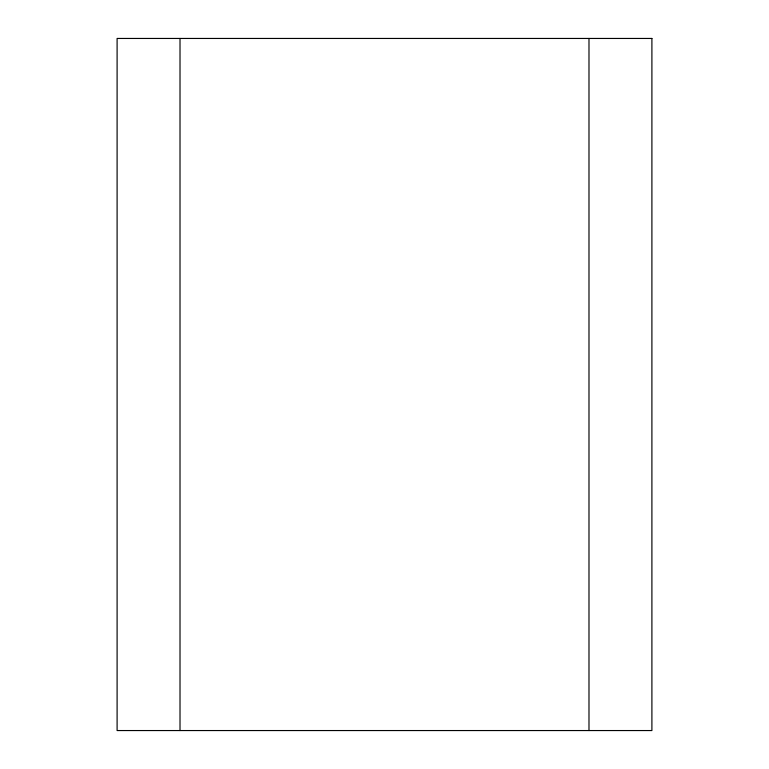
<?xml version="1.0" encoding="UTF-8"?>
<svg xmlns="http://www.w3.org/2000/svg" width="769" height="769" viewBox="0 0 769 769"><rect width="100%" height="100%" fill="white"/><g stroke="black" fill="none" stroke-linecap="round" stroke-linejoin="round"><path stroke-width="1.15" d="M588.987 38.45L588.987 730.55M180.013 38.45L180.013 730.55M651.901 38.45L117.099 38.45L117.099 730.55L651.901 730.55L651.901 38.45"/></g></svg>
